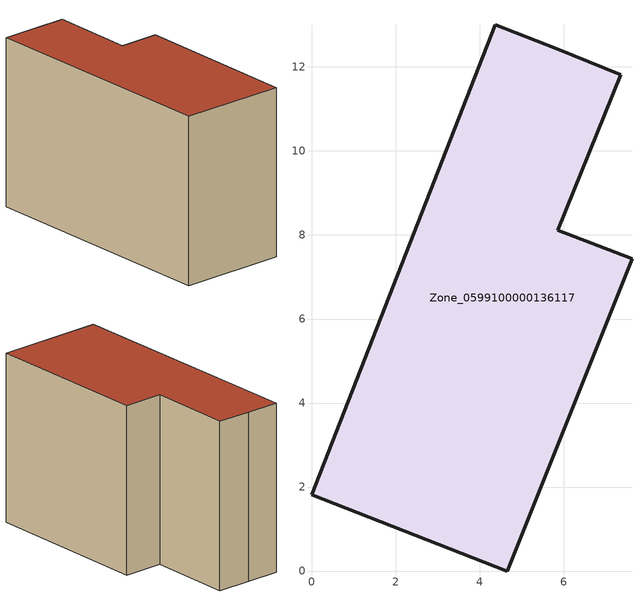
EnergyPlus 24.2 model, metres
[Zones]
Zone_0599100000136117
 floor ground (C_G): 4.66,0 0,1.82 4.37,13 5.84,12.43 7.36,11.81 5.86,8.12 7.63,7.43 z0
 wall outside (C_F): 5.86,8.12 7.36,11.81 5.84,12.43 4.37,13 0,1.82 4.66,0 7.63,7.43 5.86,8.12 z0:7.89
 roof outside (C_R): 4.66,0 7.63,7.43 5.86,8.12 7.36,11.81 5.84,12.43 4.37,13 0,1.82 z7.89
[BUILDING]
Pand.0599100000136117: North Axis=0; Terrain=City; Loads Convergence Tolerance Value=0.04; Temperature Convergence Tolerance Value=0.4; Solar Distribution=FullExterior; Maximum Number of Warmup Days=25; Minimum Number of Warmup Days=1
[Site:Location]
Rotterdam.The.Hague.AP_ZH_NLD Design_Conditions: Latitude=51.96; Longitude=4.45; Time Zone=1; Elevation=-4.5
[SITE:GROUNDTEMPERATURE:BUILDINGSURFACE]
18, 18, 18, 18, 18, 18, 18, 18, 18, 18, 18, 18
[MATERIAL] Thermal Absorptance=0.9; Solar Absorptance=0.7; Visible Absorptance=0.7
Name | Roughness | Thickness | Conductivity | Density | Specific Heat
G.TI.1946 | MediumSmooth | 0.15 | 1 | 540 | 1210
F.TI.1946 | Rough | 0.3 | 0.857143 | 1920 | 840
R.TI.1946 | MediumRough | 0.2 | 0.1 | 1500 | 1000
[CONSTRUCTION]
C_G: G.TI.1946
C_F: F.TI.1946
C_R: R.TI.1946
[ZONE]
Zone_0599100000136117: Type=1; Multiplier=1; Ceiling Height=Autocalculate; Volume=Autocalculate; Floor Area=autocalculate; Part of Total Floor Area=Yes
[ZONEINFILTRATION:DESIGNFLOWRATE]
Infil_Zone_0599100000136117: Zone or ZoneList or Space or SpaceList=Zone_0599100000136117; Schedule=AlwaysOn; Design Flow Rate Calculation Method=Flow/Area; Flow Rate per Floor Area=0.003; Constant Term Coefficient=1; Temperature Term Coefficient=0; Velocity Term Coefficient=0; Velocity Squared Term Coefficient=0
[HVACTEMPLATE:ZONE:IDEALLOADSAIRSYSTEM]
Zone_0599100000136117: Maximum Heating Supply Air Temperature=50; Minimum Cooling Supply Air Temperature=13; Maximum Heating Supply Air Humidity Ratio=0.0156; Minimum Cooling Supply Air Humidity Ratio=0.0077; Heating Limit=NoLimit; Cooling Limit=NoLimit; Dehumidification Control Type=ConstantSensibleHeatRatio; Cooling Sensible Heat Ratio=0.7; Dehumidification Setpoint=60; Humidification Control Type=None; Humidification Setpoint=30; Outdoor Air Method=None; Outdoor Air Flow Rate per Person=0.00944; Outdoor Air Flow Rate per Zone Floor Area=0; Outdoor Air Flow Rate per Zone=0; Demand Controlled Ventilation Type=None; Outdoor Air Economizer Type=NoEconomizer; Heat Recovery Type=None; Sensible Heat Recovery Effectiveness=0.7; Latent Heat Recovery Effectiveness=0.65
[ZONECONTROL:THERMOSTAT]
ThermostatControl_Zone_0599100000136117: Zone or ZoneList=Zone_0599100000136117; Control Type Schedule=DualSetpointControlType; Control 1=Thermostat_Zone_0599100000136117; Temperature Difference Between Cutout And Setpoint=0
[THERMOSTATSETPOINT:DUALSETPOINT]
Thermostat_Zone_0599100000136117: Heating Setpoint Temperature Schedule=HeatingSetpoint_Zone_0599100000136117; Cooling Setpoint Temperature Schedule=CoolingSetpoint_Zone_0599100000136117
[SCHEDULE:COMPACT]
HeatingSetpoint_Zone_0599100000136117: Through: 12/31, For: AllDays, Until: 24:00, 21
CoolingSetpoint_Zone_0599100000136117: Through: 12/31, For: AllDays, Until: 24:00, 24
DualSetpointControlType: Through: 12/31, For: AllDays, Until: 24:00, 4
AlwaysOn: Through: 12/31, For: AllDays, Until: 24:00, 1
